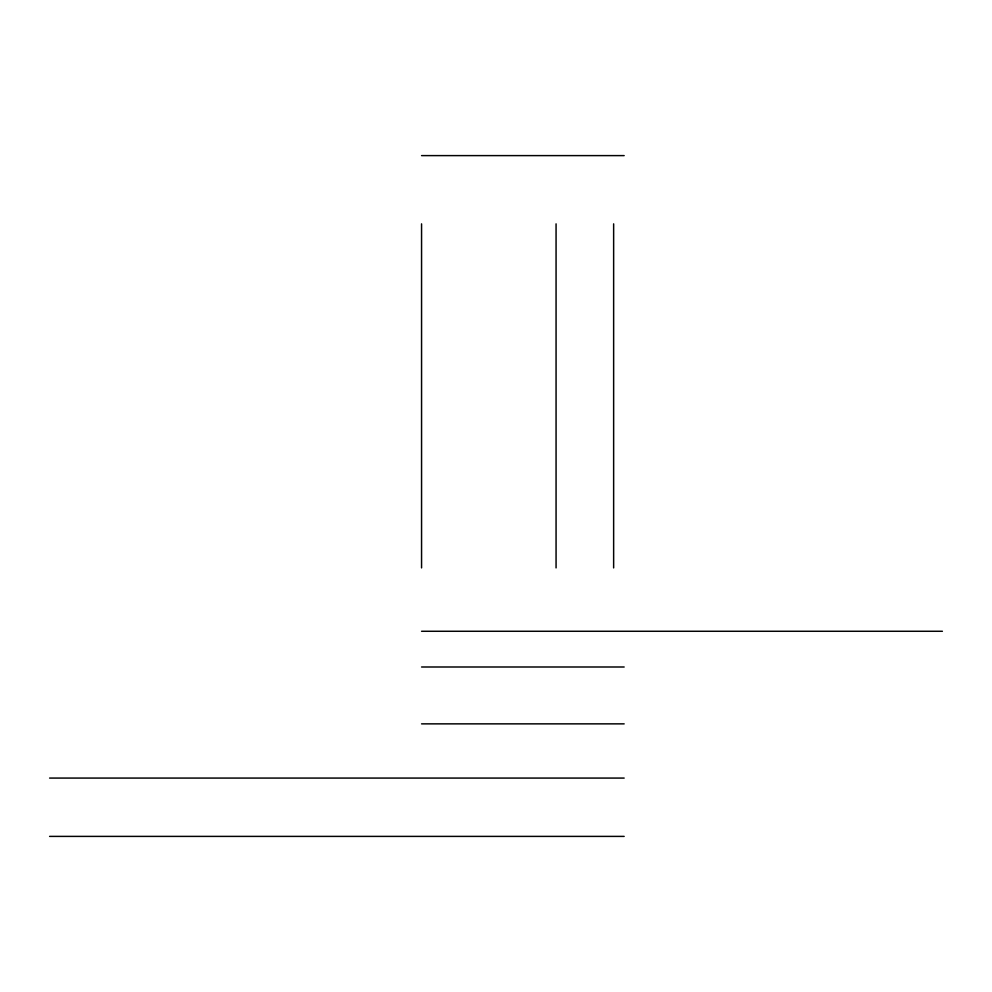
<?xml version="1.0" encoding="UTF-8"?>
<svg xmlns="http://www.w3.org/2000/svg" width="992" height="992" viewBox="0 0 992 992"><rect width="100%" height="100%" fill="white"/><g stroke="black" fill="none" stroke-linecap="round" stroke-linejoin="round"><path stroke-width="1.49" d="M421.563 155.608L624.166 155.608M421.563 631.272L942.4 631.272M421.563 666.996L624.166 666.996M421.563 723.862L624.166 723.862M49.6 778.075L624.166 778.075M49.6 836.392L624.166 836.392M613.639 223.857L613.639 567.908M556.066 223.857L556.066 567.908M421.563 223.857L421.563 567.908"/></g></svg>
